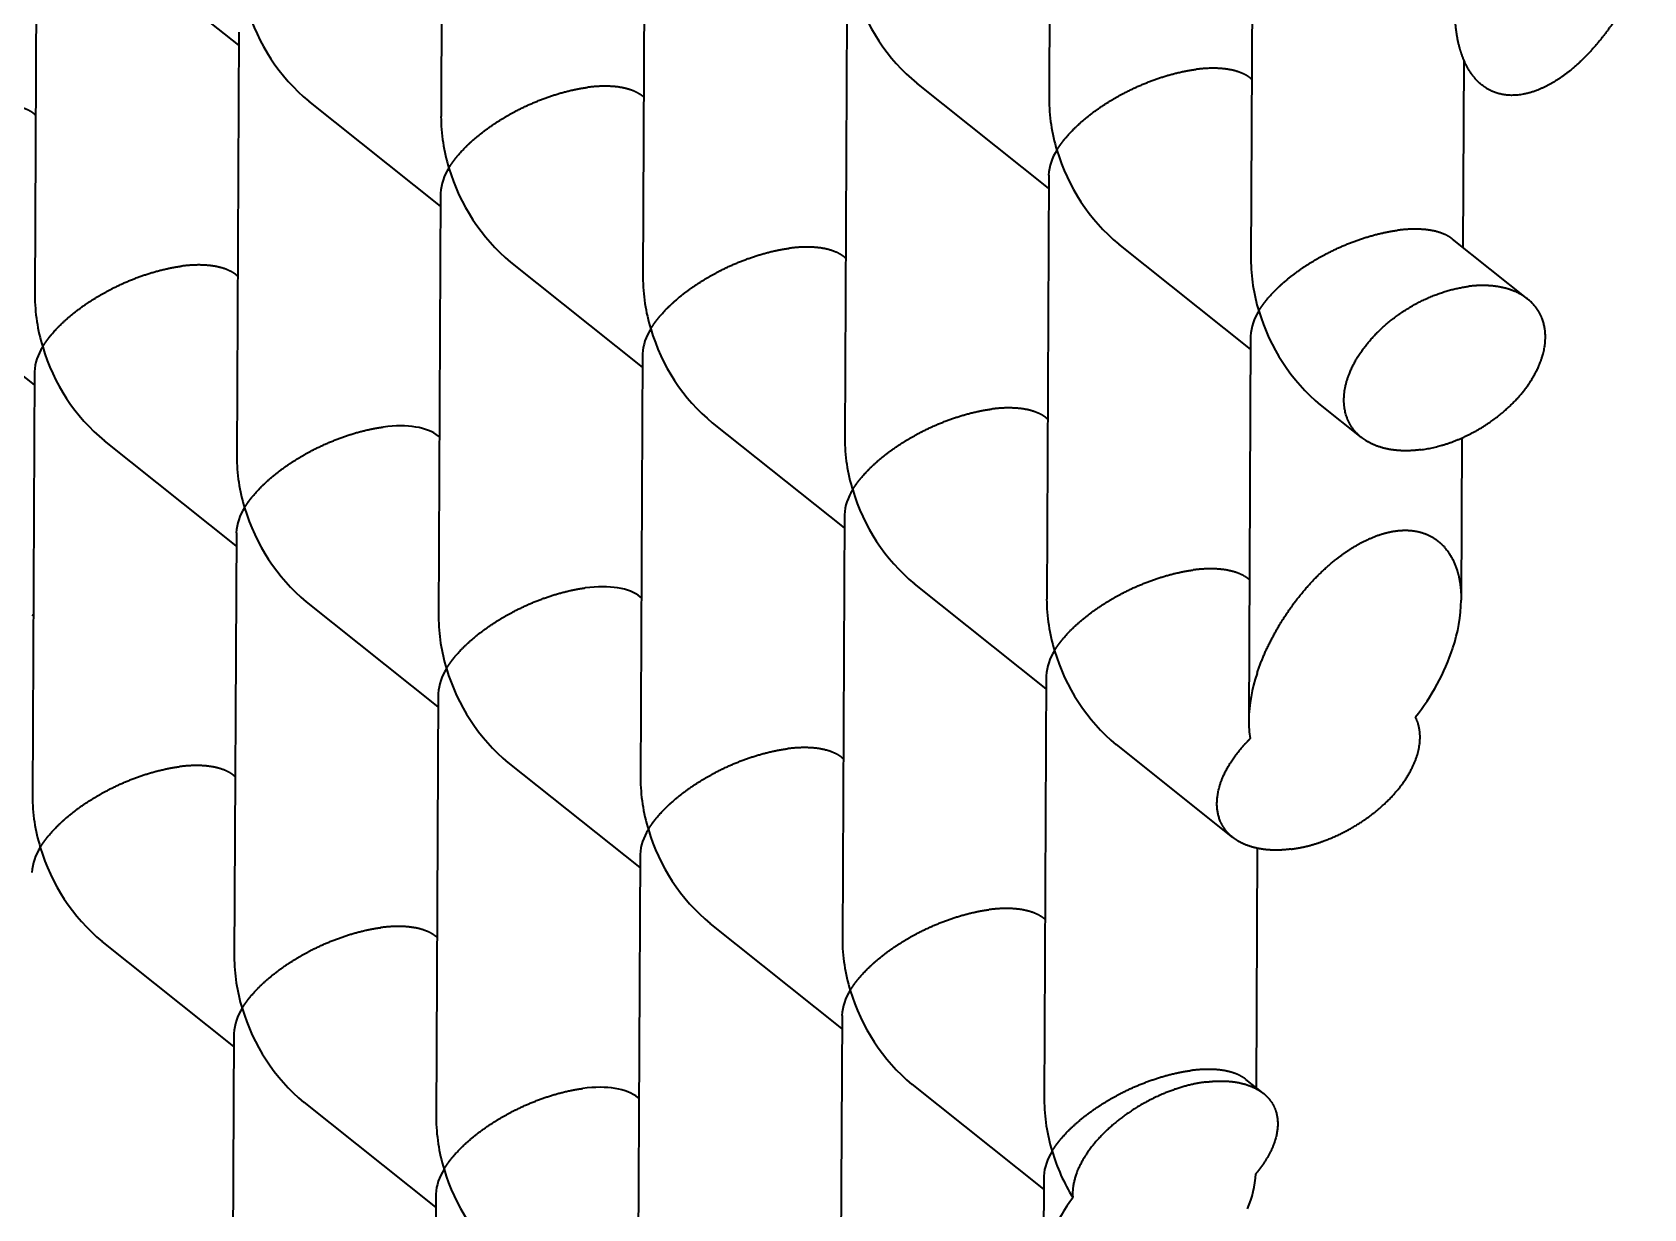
# Model space of a CAD drawing. Extents: x 23 to 587, y 4 to 413.
# Drawn here: x 427.666 to 431.47, y 122.171 to 124.948 of the extents above; entities that cross this region are included whole.
import ezdxf

# ---------------------------------------------------------------- set-up
doc = ezdxf.new("R2010")
doc.units = 0
doc.layers.get('0').update_dxf_attribs({"lineweight": 13})

# ---------------------------------------------------------------- blocks, each defined once
blk = doc.blocks.new('BLOCK6941')
at = {"color": 7, "lineweight": 35, "ltscale": 0.050027}
for p, q in [((7.7128, -34.4973), (7.7032, -36.4983)), ((4.8422, -34.5819), (4.8326, -36.583)), ((8.6659, -35.2566), (8.6562, -37.2577)), ((5.7953, -35.3413), (5.7856, -37.3423)), ((2.9247, -35.4259), (2.915, -37.427)), ((6.7483, -36.1006), (6.7387, -38.1017)), ((3.8777, -36.1853), (3.8681, -38.1863)), ((7.7014, -36.86), (7.6918, -38.8611)), ((4.8308, -36.9446), (4.8212, -38.9457)), ((5.7839, -37.704), (5.7743, -39.7051)), ((2.9133, -37.7886), (2.9037, -39.7897)), ((6.737, -38.4634), (6.7274, -40.4644)), ((3.8664, -38.548), (3.8568, -40.5491)), ((7.6901, -39.2227), (7.6805, -41.2238)), ((4.8195, -39.3074), (4.8099, -41.3084)), ((5.7726, -40.0667), (5.7629, -42.0678)), ((6.7256, -40.8261), (6.716, -42.8271)), ((3.855, -40.9107), (3.8454, -42.9118)), ((4.8081, -41.6701), (4.7985, -43.6711))]:
    blk.add_line(p, q, dxfattribs=at)
at = {"color": 7, "lineweight": 35, "ltscale": 0.019884}
for p, q in [((3.8774, -36.2469), (3.2554, -35.7512)), ((7.7011, -36.9216), (7.0791, -36.4259)), ((4.8305, -37.0062), (4.2085, -36.5106)), ((8.6542, -37.6809), (8.0321, -37.1853)), ((5.7836, -37.7656), (5.1615, -37.27)), ((2.913, -37.8502), (2.2909, -37.3546)), ((6.7367, -38.5249), (6.1146, -38.0293)), ((3.8661, -38.6096), (3.244, -38.114)), ((7.6898, -39.2843), (7.0677, -38.7887)), ((4.8192, -39.3689), (4.1971, -38.8733)), ((5.7723, -40.1283), (5.1502, -39.6327)), ((6.7253, -40.8877), (6.1033, -40.392)), ((3.8547, -40.9723), (3.2327, -40.4767)), ((7.6784, -41.647), (7.0564, -41.1514)), ((4.8078, -41.7317), (4.1858, -41.236))]:
    blk.add_line(p, q, dxfattribs=at)
at = {"color": 7, "lineweight": 35, "ltscale": 0.022136}
blk.add_line((9.6608, -36.3155), (9.6565, -37.2009), dxfattribs=at)
at = {"color": 7, "lineweight": 35, "ltscale": 0.00016101}
for p, q in [((8.6603, -36.4072), (8.6553, -36.4032)), ((5.7897, -36.4919), (5.7847, -36.4878)), ((2.9191, -36.5765), (2.9141, -36.5725)), ((6.7428, -37.2512), (6.7378, -37.2472)), ((3.8722, -37.3359), (3.8672, -37.3318)), ((7.6959, -38.0106), (7.6909, -38.0066)), ((4.8253, -38.0952), (4.8203, -38.0912)), ((8.649, -38.7699), (8.6439, -38.7659)), ((5.7784, -38.8546), (5.7733, -38.8506)), ((2.9078, -38.9392), (2.9027, -38.9352)), ((6.7315, -39.6139), (6.7264, -39.6099)), ((3.8609, -39.6986), (3.8558, -39.6946)), ((7.6845, -40.3733), (7.6795, -40.3693)), ((4.8139, -40.4579), (4.8089, -40.4539)), ((5.767, -41.2173), (5.762, -41.2133))]:
    blk.add_line(p, q, dxfattribs=at)
at = {"color": 7, "lineweight": 35, "ltscale": 0.011326}
blk.add_line((9.9627, -37.4449), (9.6084, -37.1626), dxfattribs=at)
at = {"color": 7, "lineweight": 35, "ltscale": 0.045371}
blk.add_line((8.6545, -37.6194), (8.6458, -39.4342), dxfattribs=at)
at = {"color": 7, "lineweight": 35, "ltscale": 0.00614}
blk.add_line((9.1773, -38.0977), (8.9852, -37.9447), dxfattribs=at)
at = {"color": 7, "lineweight": 35, "ltscale": 0.01914}
blk.add_line((9.6522, -38.1001), (9.6485, -38.8657), dxfattribs=at)
at = {"color": 7, "lineweight": 35, "ltscale": 0.017564}
blk.add_line((8.5703, -39.9858), (8.0208, -39.548), dxfattribs=at)
at = {"color": 7, "lineweight": 35, "ltscale": 0.028238}
blk.add_line((8.6862, -40.0375), (8.6807, -41.167), dxfattribs=at)
at = {"color": 7, "lineweight": 35, "ltscale": 0.002614}
blk.add_line((8.7144, -41.1938), (8.6326, -41.1286), dxfattribs=at)
at = {"color": 7, "lineweight": 35, "ltscale": 0.011187}
blk.add_line((7.6787, -41.5854), (7.6766, -42.0329), dxfattribs=at)
at = {"color": 7, "lineweight": 35}
for centre, radius, start, end in [((7.6638, -35.7251), 0.9134, 196.36185, 230.16232), ((4.7932, -35.8097), 0.9134, 196.36185, 230.16232), ((8.5404, -36.4954), 0.8374, 180.20461, 197.11911), ((5.6698, -36.58), 0.8374, 180.20461, 197.11911), ((7.9395, -36.8739), 0.2388, 146.50341, 176.6622), ((8.6169, -36.4845), 0.9134, 196.36185, 230.16232), ((5.0689, -36.9585), 0.2388, 146.50341, 176.6622), ((5.7463, -36.5691), 0.9134, 196.36185, 230.16232), ((9.4935, -37.2547), 0.8374, 180.20461, 197.11911), ((6.6229, -37.3394), 0.8374, 180.20461, 197.11911), ((3.7523, -37.424), 0.8374, 180.20461, 197.11911), ((8.8926, -37.6332), 0.2388, 146.50341, 176.6622), ((9.5699, -37.2438), 0.9134, 196.36185, 230.16232), ((6.022, -37.7179), 0.2388, 146.50341, 176.6622), ((6.6993, -37.3285), 0.9134, 196.36185, 230.16232), ((3.1514, -37.8025), 0.2388, 146.50341, 176.6622), ((3.8287, -37.4131), 0.9134, 196.36185, 230.16232), ((7.576, -38.0987), 0.8374, 180.20461, 197.11911), ((4.7054, -38.1834), 0.8374, 180.20461, 197.11911), ((6.9751, -38.4772), 0.2388, 146.50341, 176.6622), ((7.6524, -38.0878), 0.9134, 196.36185, 230.16232), ((4.1045, -38.5619), 0.2388, 146.50341, 176.6622), ((4.7818, -38.1725), 0.9134, 196.36185, 230.16232), ((8.5291, -38.8581), 0.8374, 180.20461, 197.11911), ((8.8978, -38.8512), 0.7511, 341.31693, 358.89863), ((5.6585, -38.9427), 0.8374, 180.20461, 197.11911), ((8.6055, -38.8472), 0.9134, 196.36185, 230.16232), ((8.5984, -38.7538), 1.0661, 321.50124, 341.51049), ((7.9282, -39.2366), 0.2388, 146.50341, 176.6622), ((5.0576, -39.3212), 0.2388, 146.50341, 176.6622), ((5.7346, -38.932), 0.9131, 196.35942, 230.1725), ((9.3838, -39.4514), 0.7384, 161.12818, 178.66586), ((9.1038, -39.4388), 0.458, 179.41785, 190.11581), ((6.6116, -39.7021), 0.8374, 180.20461, 197.11911), ((3.7409, -39.7868), 0.8373, 180.1991, 197.11605), ((6.0107, -40.0805), 0.2388, 146.52963, 176.69196), ((6.688, -39.6912), 0.9134, 196.36185, 230.16232), ((3.14, -40.1652), 0.2388, 146.50341, 176.6622), ((3.8171, -39.776), 0.9131, 196.35942, 230.1725), ((7.5646, -40.4614), 0.8374, 180.20461, 197.11911), ((4.694, -40.5461), 0.8374, 180.20461, 197.11911), ((6.9637, -40.84), 0.2388, 146.50341, 176.6622), ((7.6411, -40.4505), 0.9134, 196.36185, 230.16232), ((4.0931, -40.9245), 0.2388, 146.52963, 176.69196), ((4.7705, -40.5352), 0.9134, 196.36185, 230.16232), ((8.5177, -41.2208), 0.8374, 180.20461, 197.11911), ((5.6471, -41.3054), 0.8374, 180.20461, 197.11911), ((7.9168, -41.5992), 0.2388, 146.52963, 176.69196), ((8.6295, -41.1915), 0.9529, 196.82756, 211.28644), ((5.0462, -41.684), 0.2388, 146.50341, 176.6622), ((5.7235, -41.2945), 0.9134, 196.36185, 230.16232), ((8.1941, -41.5464), 0.4855, 336.66081, 356.77569), ((8.4704, -42.1797), 0.8202, 143.02542, 157.00932)]:
    blk.add_arc(centre, radius, start, end, dxfattribs=at)
for centre in [(4.3674, -38.3695), (5.3205, -39.1288), (5.3091, -41.4916)]:
    blk.add_ellipse(centre, major_axis=(0.4888, 0.234), ratio=0.464922, start_param=0.221717, end_param=0.956598, dxfattribs=at)
for points, knots in [([(10.5106, -35.8683), (10.4774, -35.9495), (10.4379, -36.03), (10.3917, -36.1089), (10.3189, -36.2139), (10.2267, -36.3102), (10.2017, -36.3342), (10.1361, -36.3911), (10.0605, -36.4392), (10.0093, -36.4648), (9.9253, -36.488), (9.848, -36.4824), (9.8212, -36.476), (9.7805, -36.4597), (9.747, -36.436), (9.7342, -36.425), (9.6889, -36.3789), (9.6595, -36.3223), (9.6436, -36.2773), (9.6277, -36.2083), (9.6206, -36.1364), (9.6192, -36.1127), (9.6186, -36.0889), (9.6187, -36.0649)], [0, 0, 0, 0, 0, 0, 0.913687, 0.913687, 0.913687, 1.226999, 1.226999, 1.226999, 1.690152, 1.690152, 1.690152, 1.964667, 1.964667, 1.964667, 2.162238, 2.162238, 2.162238, 2.743342, 2.743342, 2.743342, 3.023649, 3.023649, 3.023649, 3.023649, 3.023649, 3.023649]), ([(7.7401, -36.7419), (7.7559, -36.7156), (7.7752, -36.6887), (7.7988, -36.662), (7.8818, -36.5788), (7.9959, -36.4995), (8.0891, -36.448), (8.2127, -36.3981), (8.3377, -36.3702), (8.3571, -36.3665), (8.3762, -36.3634), (8.3952, -36.3609)], [0, 0, 0, 0, 0, 0, 0.437223, 0.437223, 0.437223, 1.382095, 1.382095, 1.382095, 1.555484, 1.555484, 1.555484, 1.555484, 1.555484, 1.555484]), ([(8.6553, -36.4032), (8.6319, -36.3846), (8.601, -36.3695), (8.5625, -36.3591), (8.504, -36.3531), (8.4388, -36.3563), (8.4245, -36.3575), (8.4099, -36.359), (8.3952, -36.3609)], [0, 0, 0, 0, 0, 0, 0.4890695, 0.4890695, 0.4890695, 0.6239272, 0.6239272, 0.6239272, 0.6239272, 0.6239272, 0.6239272]), ([(5.7847, -36.4878), (5.7613, -36.4692), (5.7304, -36.4541), (5.6919, -36.4437), (5.6334, -36.4378), (5.5682, -36.441), (5.5539, -36.4421), (5.5393, -36.4436), (5.5246, -36.4455)], [0, 0, 0, 0, 0, 0, 0.4890695, 0.4890695, 0.4890695, 0.6239272, 0.6239272, 0.6239272, 0.6239272, 0.6239272, 0.6239272]), ([(4.8695, -36.8265), (4.8852, -36.8003), (4.9046, -36.7734), (4.9282, -36.7467), (5.0112, -36.6634), (5.1253, -36.5842), (5.2185, -36.5326), (5.3421, -36.4827), (5.4671, -36.4549), (5.4865, -36.4511), (5.5056, -36.448), (5.5246, -36.4455)], [0, 0, 0, 0, 0, 0, 0.437223, 0.437223, 0.437223, 1.382095, 1.382095, 1.382095, 1.555484, 1.555484, 1.555484, 1.555484, 1.555484, 1.555484]), ([(2.9141, -36.5725), (2.8907, -36.5539), (2.8597, -36.5388), (2.8213, -36.5284), (2.7628, -36.5224), (2.6976, -36.5256), (2.6833, -36.5267), (2.6687, -36.5283), (2.654, -36.5302)], [0, 0, 0, 0, 0, 0, 0.4890695, 0.4890695, 0.4890695, 0.6239272, 0.6239272, 0.6239272, 0.6239272, 0.6239272, 0.6239272]), ([(8.6931, -37.5012), (8.7089, -37.475), (8.7283, -37.4481), (8.7519, -37.4214), (8.8349, -37.3381), (8.949, -37.2589), (9.0422, -37.2073), (9.1658, -37.1574), (9.2908, -37.1296), (9.3101, -37.1258), (9.3293, -37.1227), (9.3483, -37.1203)], [0, 0, 0, 0, 0, 0, 0.437223, 0.437223, 0.437223, 1.382095, 1.382095, 1.382095, 1.555484, 1.555484, 1.555484, 1.555484, 1.555484, 1.555484]), ([(9.6084, -37.1626), (9.585, -37.1439), (9.554, -37.1288), (9.5156, -37.1184), (9.4571, -37.1125), (9.3919, -37.1157), (9.3775, -37.1168), (9.363, -37.1183), (9.3483, -37.1203)], [0, 0, 0, 0, 0, 0, 0.4890695, 0.4890695, 0.4890695, 0.6239272, 0.6239272, 0.6239272, 0.6239272, 0.6239272, 0.6239272]), ([(6.7378, -37.2472), (6.7144, -37.2286), (6.6834, -37.2135), (6.645, -37.2031), (6.5865, -37.1971), (6.5213, -37.2003), (6.5069, -37.2015), (6.4924, -37.203), (6.4777, -37.2049)], [0, 0, 0, 0, 0, 0, 0.4890695, 0.4890695, 0.4890695, 0.6239272, 0.6239272, 0.6239272, 0.6239272, 0.6239272, 0.6239272]), ([(5.8225, -37.5859), (5.8383, -37.5596), (5.8577, -37.5327), (5.8813, -37.506), (5.9643, -37.4228), (6.0784, -37.3435), (6.1716, -37.292), (6.2952, -37.2421), (6.4202, -37.2142), (6.4395, -37.2105), (6.4587, -37.2074), (6.4777, -37.2049)], [0, 0, 0, 0, 0, 0, 0.437223, 0.437223, 0.437223, 1.382095, 1.382095, 1.382095, 1.555484, 1.555484, 1.555484, 1.555484, 1.555484, 1.555484]), ([(2.9519, -37.6705), (2.9677, -37.6443), (2.9871, -37.6174), (3.0107, -37.5907), (3.0937, -37.5074), (3.2078, -37.4282), (3.301, -37.3766), (3.4246, -37.3267), (3.5496, -37.2989), (3.5689, -37.2951), (3.5881, -37.292), (3.6071, -37.2895)], [0, 0, 0, 0, 0, 0, 0.437223, 0.437223, 0.437223, 1.382095, 1.382095, 1.382095, 1.555484, 1.555484, 1.555484, 1.555484, 1.555484, 1.555484]), ([(3.8672, -37.3318), (3.8438, -37.3132), (3.8128, -37.2981), (3.7744, -37.2877), (3.7159, -37.2818), (3.6507, -37.285), (3.6363, -37.2861), (3.6218, -37.2876), (3.6071, -37.2895)], [0, 0, 0, 0, 0, 0, 0.4890695, 0.4890695, 0.4890695, 0.6239272, 0.6239272, 0.6239272, 0.6239272, 0.6239272, 0.6239272]), ([(9.1773, -38.0977), (9.1381, -38.0665), (9.11, -38.0268), (9.0946, -37.9808), (9.0859, -37.8627), (9.1391, -37.7349), (9.1883, -37.6621), (9.304, -37.5408), (9.457, -37.4497), (9.5306, -37.417), (9.6067, -37.395), (9.681, -37.3853)], [0, 0, 0, 0, 0, 0, 0.611847, 0.611847, 0.611847, 1.46407, 1.46407, 1.46407, 2.143954, 2.143954, 2.143954, 2.143954, 2.143954, 2.143954]), ([(9.9627, -37.4449), (9.9314, -37.4199), (9.8932, -37.4003), (9.8491, -37.387), (9.7878, -37.3789), (9.7227, -37.3812), (9.7089, -37.3821), (9.6949, -37.3835), (9.681, -37.3853)], [0, 0, 0, 0, 0, 0, 0.4817208, 0.4817208, 0.4817208, 0.6099488, 0.6099488, 0.6099488, 0.6099488, 0.6099488, 0.6099488]), ([(9.4577, -38.1562), (9.5564, -38.1433), (9.6589, -38.109), (9.7541, -38.0572), (9.8954, -37.95), (9.9895, -37.8222), (10.0192, -37.7668), (10.055, -37.6597), (10.0455, -37.5595), (10.0295, -37.5146), (10.0014, -37.4757), (9.9627, -37.4449)], [0, 0, 0, 0, 0, 0, 0.904223, 0.904223, 0.904223, 1.549804, 1.549804, 1.549804, 2.145417, 2.145417, 2.145417, 2.145417, 2.145417, 2.145417]), ([(7.6909, -38.0066), (7.6675, -37.9879), (7.6365, -37.9728), (7.598, -37.9624), (7.5396, -37.9565), (7.4744, -37.9597), (7.46, -37.9608), (7.4455, -37.9623), (7.4307, -37.9643)], [0, 0, 0, 0, 0, 0, 0.4890695, 0.4890695, 0.4890695, 0.6239272, 0.6239272, 0.6239272, 0.6239272, 0.6239272, 0.6239272]), ([(6.7756, -38.3452), (6.7914, -38.319), (6.8108, -38.2921), (6.8344, -38.2654), (6.9174, -38.1821), (7.0315, -38.1029), (7.1247, -38.0513), (7.2483, -38.0014), (7.3733, -37.9736), (7.3926, -37.9699), (7.4118, -37.9667), (7.4307, -37.9643)], [0, 0, 0, 0, 0, 0, 0.437223, 0.437223, 0.437223, 1.382095, 1.382095, 1.382095, 1.555484, 1.555484, 1.555484, 1.555484, 1.555484, 1.555484]), ([(3.905, -38.4299), (3.9208, -38.4036), (3.9402, -38.3767), (3.9638, -38.35), (4.0468, -38.2668), (4.1609, -38.1875), (4.2541, -38.136), (4.3777, -38.0861), (4.5027, -38.0582), (4.522, -38.0545), (4.5412, -38.0514), (4.5601, -38.0489)], [0, 0, 0, 0, 0, 0, 0.437223, 0.437223, 0.437223, 1.382095, 1.382095, 1.382095, 1.555484, 1.555484, 1.555484, 1.555484, 1.555484, 1.555484]), ([(9.4577, -38.1562), (9.4037, -38.1632), (9.3508, -38.1639), (9.3009, -38.1574), (9.2458, -38.1406), (9.2006, -38.1144), (9.1925, -38.1092), (9.1847, -38.1036), (9.1773, -38.0977)], [0, 0, 0, 0, 0, 0, 0.4950579, 0.4950579, 0.4950579, 0.6101944, 0.6101944, 0.6101944, 0.6101944, 0.6101944, 0.6101944]), ([(8.6849, -39.2125), (8.7098, -39.1361), (8.7437, -39.0589), (8.7859, -38.9822), (8.8723, -38.8522), (8.9877, -38.7301), (9.0404, -38.682), (9.1217, -38.6209), (9.2138, -38.5757), (9.2379, -38.5655), (9.2756, -38.5523), (9.3133, -38.5435), (9.3259, -38.5411), (9.351, -38.5374), (9.3755, -38.5359), (9.3876, -38.5358), (9.4363, -38.5377), (9.4796, -38.5492), (9.5079, -38.5628), (9.5844, -38.6154), (9.6252, -38.6919), (9.6414, -38.7477), (9.6488, -38.8059), (9.6485, -38.8657)], [0, 0, 0, 0, 0, 0, 0.938431, 0.938431, 0.938431, 1.597436, 1.597436, 1.597436, 1.82614, 1.82614, 1.82614, 1.94007, 1.94007, 1.94007, 2.054001, 2.054001, 2.054001, 2.408751, 2.408751, 2.408751, 3.171823, 3.171823, 3.171823, 3.171823, 3.171823, 3.171823]), ([(7.7287, -39.1046), (7.7445, -39.0783), (7.7639, -39.0514), (7.7875, -39.0247), (7.8705, -38.9415), (7.9845, -38.8623), (8.0778, -38.8107), (8.2014, -38.7608), (8.3264, -38.733), (8.3457, -38.7292), (8.3649, -38.7261), (8.3838, -38.7236)], [0, 0, 0, 0, 0, 0, 0.437223, 0.437223, 0.437223, 1.382095, 1.382095, 1.382095, 1.555484, 1.555484, 1.555484, 1.555484, 1.555484, 1.555484]), ([(8.6439, -38.7659), (8.6206, -38.7473), (8.5896, -38.7322), (8.5511, -38.7218), (8.4927, -38.7159), (8.4275, -38.7191), (8.4131, -38.7202), (8.3985, -38.7217), (8.3838, -38.7236)], [0, 0, 0, 0, 0, 0, 0.4890695, 0.4890695, 0.4890695, 0.6239272, 0.6239272, 0.6239272, 0.6239272, 0.6239272, 0.6239272]), ([(4.8581, -39.1892), (4.8739, -39.163), (4.8933, -39.1361), (4.9169, -39.1094), (4.9999, -39.0261), (5.1139, -38.9469), (5.2072, -38.8953), (5.3308, -38.8454), (5.4558, -38.8176), (5.4751, -38.8139), (5.4943, -38.8107), (5.5132, -38.8083)], [0, 0, 0, 0, 0, 0, 0.437223, 0.437223, 0.437223, 1.382095, 1.382095, 1.382095, 1.555484, 1.555484, 1.555484, 1.555484, 1.555484, 1.555484]), ([(8.8467, -40.0411), (8.8915, -40.0353), (8.9372, -40.0252), (8.983, -40.011), (9.1151, -39.9595), (9.2328, -39.883), (9.3001, -39.825), (9.4044, -39.7059), (9.4542, -39.5805), (9.464, -39.5211), (9.457, -39.4655), (9.4329, -39.4175)], [0, 0, 0, 0, 0, 0, 0.41039, 0.41039, 0.41039, 1.220711, 1.220711, 1.220711, 1.952893, 1.952893, 1.952893, 1.952893, 1.952893, 1.952893]), ([(8.5703, -39.9858), (8.5398, -39.9616), (8.517, -39.9321), (8.5023, -39.8985), (8.4866, -39.8158), (8.5086, -39.724), (8.5318, -39.6717), (8.5715, -39.6091), (8.6235, -39.5497), (8.6329, -39.5395), (8.6428, -39.5293), (8.6529, -39.5193)], [0, 0, 0, 0, 0, 0, 0.499261, 0.499261, 0.499261, 1.140255, 1.140255, 1.140255, 1.276138, 1.276138, 1.276138, 1.276138, 1.276138, 1.276138]), ([(5.8112, -39.9486), (5.827, -39.9223), (5.8463, -39.8954), (5.87, -39.8687), (5.953, -39.7855), (6.067, -39.7063), (6.1602, -39.6547), (6.2839, -39.6048), (6.4088, -39.577), (6.4282, -39.5732), (6.4474, -39.5701), (6.4663, -39.5676)], [0, 0, 0, 0, 0, 0, 0.437223, 0.437223, 0.437223, 1.382095, 1.382095, 1.382095, 1.555484, 1.555484, 1.555484, 1.555484, 1.555484, 1.555484]), ([(6.7264, -39.6099), (6.703, -39.5913), (6.6721, -39.5762), (6.6336, -39.5658), (6.5752, -39.5599), (6.51, -39.5631), (6.4956, -39.5642), (6.481, -39.5657), (6.4663, -39.5676)], [0, 0, 0, 0, 0, 0, 0.4890695, 0.4890695, 0.4890695, 0.6239272, 0.6239272, 0.6239272, 0.6239272, 0.6239272, 0.6239272]), ([(2.9406, -40.0332), (2.9564, -40.007), (2.9757, -39.9801), (2.9994, -39.9534), (3.0824, -39.8701), (3.1964, -39.7909), (3.2896, -39.7393), (3.4133, -39.6894), (3.5382, -39.6616), (3.5576, -39.6579), (3.5768, -39.6547), (3.5957, -39.6523)], [0, 0, 0, 0, 0, 0, 0.437223, 0.437223, 0.437223, 1.382095, 1.382095, 1.382095, 1.555484, 1.555484, 1.555484, 1.555484, 1.555484, 1.555484]), ([(3.8558, -39.6946), (3.8324, -39.6759), (3.8015, -39.6608), (3.763, -39.6504), (3.7046, -39.6445), (3.6394, -39.6477), (3.625, -39.6488), (3.6104, -39.6503), (3.5957, -39.6523)], [0, 0, 0, 0, 0, 0, 0.4890695, 0.4890695, 0.4890695, 0.6239272, 0.6239272, 0.6239272, 0.6239272, 0.6239272, 0.6239272]), ([(8.8467, -40.0411), (8.7923, -40.0482), (8.7393, -40.049), (8.6902, -40.0429), (8.6361, -40.0268), (8.5925, -40.0017), (8.5847, -39.9967), (8.5773, -39.9914), (8.5703, -39.9858)], [0, 0, 0, 0, 0, 0, 0.4980485, 0.4980485, 0.4980485, 0.6126933, 0.6126933, 0.6126933, 0.6126933, 0.6126933, 0.6126933]), ([(7.6795, -40.3693), (7.6561, -40.3506), (7.6252, -40.3356), (7.5867, -40.3252), (7.5282, -40.3192), (7.463, -40.3224), (7.4487, -40.3235), (7.4341, -40.3251), (7.4194, -40.327)], [0, 0, 0, 0, 0, 0, 0.4890695, 0.4890695, 0.4890695, 0.6239272, 0.6239272, 0.6239272, 0.6239272, 0.6239272, 0.6239272]), ([(6.7643, -40.708), (6.7801, -40.6817), (6.7994, -40.6548), (6.8231, -40.6281), (6.9061, -40.5449), (7.0201, -40.4656), (7.1133, -40.4141), (7.237, -40.3642), (7.3619, -40.3363), (7.3813, -40.3326), (7.4005, -40.3294), (7.4194, -40.327)], [0, 0, 0, 0, 0, 0, 0.437223, 0.437223, 0.437223, 1.382095, 1.382095, 1.382095, 1.555484, 1.555484, 1.555484, 1.555484, 1.555484, 1.555484]), ([(3.8937, -40.7926), (3.9095, -40.7663), (3.9288, -40.7394), (3.9525, -40.7127), (4.0354, -40.6295), (4.1495, -40.5503), (4.2427, -40.4987), (4.3664, -40.4488), (4.4913, -40.421), (4.5107, -40.4172), (4.5299, -40.4141), (4.5488, -40.4116)], [0, 0, 0, 0, 0, 0, 0.437223, 0.437223, 0.437223, 1.382095, 1.382095, 1.382095, 1.555484, 1.555484, 1.555484, 1.555484, 1.555484, 1.555484]), ([(4.8089, -40.4539), (4.7855, -40.4353), (4.7546, -40.4202), (4.7161, -40.4098), (4.6576, -40.4039), (4.5924, -40.4071), (4.5781, -40.4082), (4.5635, -40.4097), (4.5488, -40.4116)], [0, 0, 0, 0, 0, 0, 0.4890695, 0.4890695, 0.4890695, 0.6239272, 0.6239272, 0.6239272, 0.6239272, 0.6239272, 0.6239272]), ([(8.6326, -41.1286), (8.6092, -41.11), (8.5782, -41.0949), (8.5398, -41.0845), (8.4813, -41.0786), (8.4161, -41.0818), (8.4018, -41.0829), (8.3872, -41.0844), (8.3725, -41.0863)], [0, 0, 0, 0, 0, 0, 0.4890695, 0.4890695, 0.4890695, 0.6239272, 0.6239272, 0.6239272, 0.6239272, 0.6239272, 0.6239272]), ([(7.7173, -41.4673), (7.7331, -41.4411), (7.7525, -41.4142), (7.7761, -41.3875), (7.8591, -41.3042), (7.9732, -41.225), (8.0664, -41.1734), (8.19, -41.1235), (8.315, -41.0957), (8.3344, -41.0919), (8.3535, -41.0888), (8.3725, -41.0863)], [0, 0, 0, 0, 0, 0, 0.437223, 0.437223, 0.437223, 1.382095, 1.382095, 1.382095, 1.555484, 1.555484, 1.555484, 1.555484, 1.555484, 1.555484]), ([(8.4409, -41.1408), (8.3784, -41.149), (8.314, -41.1652), (8.2507, -41.1886), (8.0952, -41.2625), (7.9683, -41.3636), (7.9056, -41.4308), (7.8431, -41.5255), (7.8179, -41.6171), (7.814, -41.641), (7.813, -41.6641), (7.8151, -41.6863)], [0, 0, 0, 0, 0, 0, 0.572104, 0.572104, 0.572104, 1.484995, 1.484995, 1.484995, 1.81142, 1.81142, 1.81142, 1.81142, 1.81142, 1.81142]), ([(8.4409, -41.1408), (8.4954, -41.1337), (8.5486, -41.1328), (8.5974, -41.1387), (8.6507, -41.1543), (8.6931, -41.1786), (8.7006, -41.1834), (8.7077, -41.1885), (8.7144, -41.1938)], [0, 0, 0, 0, 0, 0, 0.5000656, 0.5000656, 0.5000656, 0.6144791, 0.6144791, 0.6144791, 0.6144791, 0.6144791, 0.6144791]), ([(4.8467, -41.552), (4.8625, -41.5257), (4.8819, -41.4988), (4.9055, -41.4721), (4.9885, -41.3889), (5.1026, -41.3096), (5.1958, -41.2581), (5.3194, -41.2082), (5.4444, -41.1803), (5.4638, -41.1766), (5.4829, -41.1735), (5.5019, -41.171)], [0, 0, 0, 0, 0, 0, 0.437223, 0.437223, 0.437223, 1.382095, 1.382095, 1.382095, 1.555484, 1.555484, 1.555484, 1.555484, 1.555484, 1.555484]), ([(8.7144, -41.1938), (8.7465, -41.2194), (8.7693, -41.251), (8.782, -41.2868), (8.7893, -41.3643), (8.7627, -41.4479), (8.7414, -41.4905), (8.7132, -41.5327), (8.6786, -41.5737)], [0, 0, 0, 0, 0, 0, 0.549451, 0.549451, 0.549451, 1.113622, 1.113622, 1.113622, 1.113622, 1.113622, 1.113622])]:
    blk.add_open_spline(points, degree=5, knots=knots, dxfattribs=at)

msp = doc.modelspace()

# ---------------------------------------------------------------- block references
at = {"lineweight": 0, "xscale": 0.5, "yscale": 0.5, "zscale": 0.5}
msp.add_blockref('BLOCK6941', (426.2143, 143.0406), dxfattribs=at)

doc.saveas('drawing.dxf')
